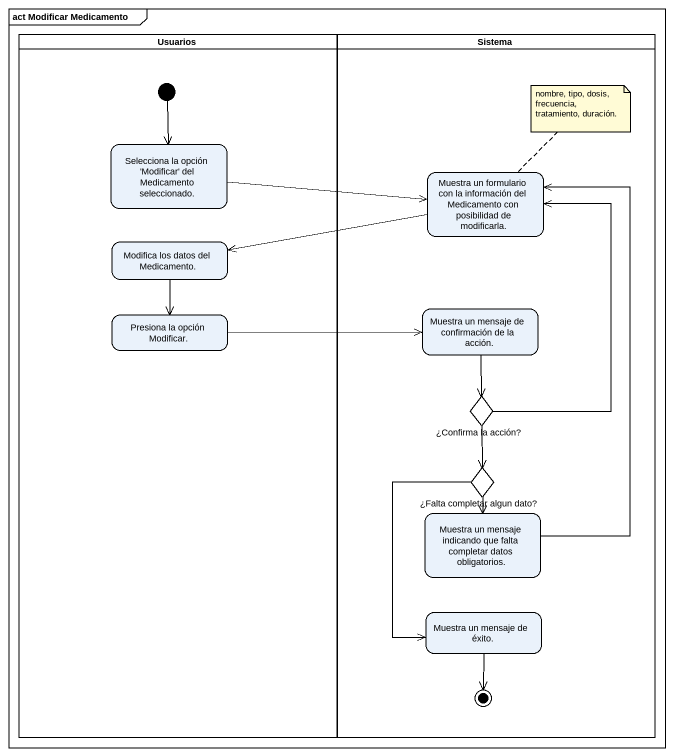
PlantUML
@startuml
mainframe act Modificar Medicamento
hide empty description
state Usuarios <<partition>> {
  state "Selecciona la opción 'Modificar' del Medicamento seleccionado." as Selecciona_la_opción
  state "Modifica los datos del Medicamento." as Modifica_los_datos_del
  state "Presiona la opción Modificar." as Presiona_la_opción_Modificar
  [*] --> Selecciona_la_opción
}
state Sistema <<partition>> {
  state "Muestra un formulario con la información del Medicamento con posibilidad de modificarla." as Muestra_un_formulario_con
  state "Muestra un mensaje de confirmación de la acción." as Muestra_un_mensaje_de
  state "¿Confirma la acción?" as Confirma_la_acción <<choice>>
  state "¿Falta completar algun dato?" as Falta_completar_algun_dato <<choice>>
  state "Muestra un mensaje indicando que falta completar datos obligatorios." as Muestra_un_mensaje
  state "Muestra un mensaje de éxito." as Muestra_un_mensaje_de_éxito
  Muestra_un_mensaje_de_éxito --> [*]
}
Selecciona_la_opción -right-> Muestra_un_formulario_con
Muestra_un_formulario_con -left-> Modifica_los_datos_del
Modifica_los_datos_del --> Presiona_la_opción_Modificar
Presiona_la_opción_Modificar -right-> Muestra_un_mensaje_de
Muestra_un_mensaje_de --> Confirma_la_acción
Confirma_la_acción -up-> Muestra_un_formulario_con
Confirma_la_acción --> Falta_completar_algun_dato
Falta_completar_algun_dato --> Muestra_un_mensaje
Falta_completar_algun_dato --> Muestra_un_mensaje_de_éxito
Muestra_un_mensaje -up-> Muestra_un_formulario_con
note top of Muestra_un_formulario_con : nombre, tipo, dosis, frecuencia, tratamiento, duración.
@enduml
